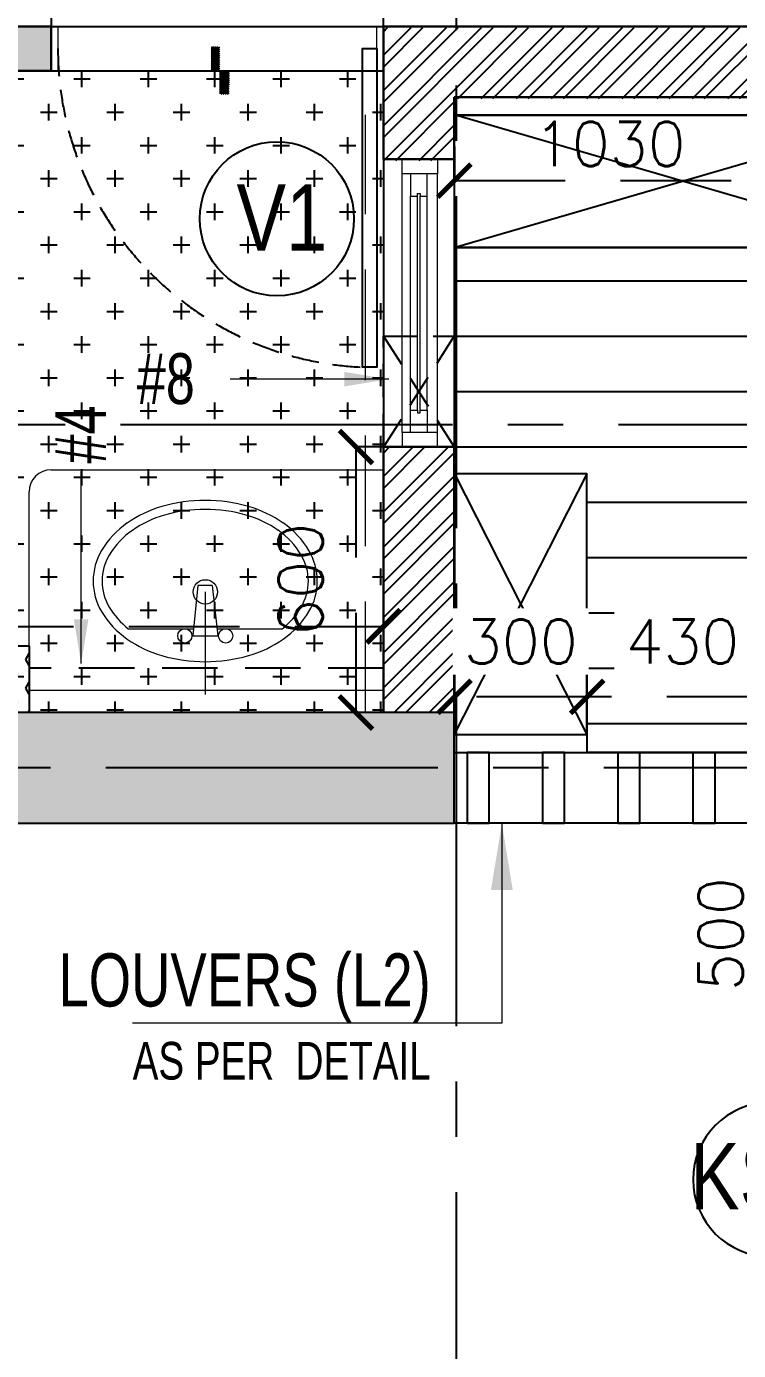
# Model space of a CAD drawing. Header units: millimetres. Extents: x 1124992 to 1258557, y -5767803 to -5695799.
# Drawn here: x 1198286 to 1199894, y -5709291 to -5706300 of the extents above; entities that cross this region are included whole.
import ezdxf
from ezdxf.enums import TextEntityAlignment as Align

# ---------------------------------------------------------------- set-up
doc = ezdxf.new("R2010")
doc.units = ezdxf.units.MM
doc.header["$LTSCALE"] = 1000
doc.header["$MEASUREMENT"] = 0
for name, pattern in [('$1$AUDIT_D_120904163729-0', [0]), ('$36$HIDDEN', [0.375, 0.25, -0.125]), ('2BHK-A - BACK$0$( Hidden )', [0.375, 0.25, -0.125]), ('2BHK-A - BACK$0$AUDIT_D_120904163729-0', [0]), ('2BHK-A - BACK$0$HIDDEN', [0.375, 0.25, -0.125]), ('AUDIT_D_120904163729-0', [0]), ('T8(T9 IS SIMILAR) - DIMENSION & TEXTING$0$HIDDEN', [0.375, 0.25, -0.125]), ('T8(T9 IS SIMILAR)$0$$0$HIDDEN', [0.375, 0.25, -0.125]), ('T8(T9 IS SIMILAR)$0$HIDDEN', [0.375, 0.25, -0.125]), ('T8_REFUGE COLUMNS$0$CENTER2', [1.125, 0.75, -0.125, 0.125, -0.125])]:
    doc.linetypes.add(name, pattern=pattern)
doc.layers.get('0').update_dxf_attribs({"linetype": 'AUDIT_D_120904163729-0'})
for name, color, linetype in [('$0$A-HATCH -160', 251, '$1$AUDIT_D_120904163729-0'), ('$21$A-DIMENSIONS', 2, '$36$HIDDEN'), ('2BHK-A - BACK$0$$0$A-Elev Feature-Chajja', 13, 'Continuous'), ('2BHK-A - BACK$0$A-DOOR-FULL', 2, 'Continuous'), ('2BHK-A - BACK$0$A-HATCH -160', 251, '2BHK-A - BACK$0$AUDIT_D_120904163729-0'), ('2BHK-A - BACK$0$a-tile drop', 3, 'Continuous'), ('2BHK-A - BACK$0$A-TOI SUNK 50MM', 8, 'Continuous'), ('2BHK-A - BACK$0$APT PLANS-typ$0$TILEDROP', 3, 'Continuous'), ('2BHK-A - BACK$0$CUT-OUT', 49, 'Continuous'), ('2BHK-A - BACK$0$LEDGE WALL', 5, 'Continuous'), ('T8(T9 IS SIMILAR) - DIMENSION & TEXTING$0$A-DIMENSIONS', 2, 'T8(T9 IS SIMILAR) - DIMENSION & TEXTING$0$HIDDEN'), ('T8(T9 IS SIMILAR) - DIMENSION & TEXTING$1$a-window-no', 125, 'Continuous'), ('T8_REFUGE COLUMNS$0$A-CENTERLINE', 193, 'T8_REFUGE COLUMNS$0$CENTER2'), ('T8_REFUGE COLUMNS$0$A-RCC COLS', 3, 'Continuous'), ('T8_TYPICAL COLUMNS$0$A-RCC COLS', 3, 'Continuous')]:
    doc.layers.add(name, color=color, linetype=linetype)
for name, color, linetype, lineweight in [('2BHK-A - BACK$0$a-TOI-fixtures', 251, 'Continuous', 0), ('2BHK-A - BACK$0$A-WALL- 160', 6, 'Continuous', 30), ('2BHK-A - BACK$0$Ventilator', 5, 'Continuous', 0), ('T8(T9 IS SIMILAR) - DIMENSION & TEXTING$0$R0-18-10-2014-T1-1st Podium Floor Plan$0$Text', 2, 'Continuous', 0), ('T8(T9 IS SIMILAR)$0$D&W', 8, 'Continuous', 25), ('T8(T9 IS SIMILAR)$0$SCPL BEAM', 191, 'T8(T9 IS SIMILAR)$0$$0$HIDDEN', 13)]:
    doc.layers.add(name, color=color, linetype=linetype, lineweight=lineweight)
doc.layers.add('T8_REFUGE COLUMNS$1$COL-HATCH', color=7, linetype='Continuous', lineweight=25, true_color=0xa3a3a3)
doc.styles.add('T8(T9 IS SIMILAR) - DIMENSION & TEXTING$0$ARIAL ARROW', font='swisscl.ttf')
doc.styles.add('T8(T9 IS SIMILAR) - DIMENSION & TEXTING$0$Romans 1', font='romans.shx', dxfattribs={"height": 100})
doc.styles.add('T8(T9 IS SIMILAR) - DIMENSION & TEXTING$0$Tahoma', font='tahoma.ttf')
doc.styles.add('T8(T9 IS SIMILAR) - DIMENSION & TEXTING$1$LODHA STANDERD', font='sanss___.ttf')
doc.dimstyles.new('T8(T9 IS SIMILAR) - DIMENSION & TEXTING$0$ALPINE S', dxfattribs={"dimscale": 0, "dimtxt": 100, "dimasz": 75, "dimexe": 0, "dimexo": 0, "dimgap": 75, "dimtad": 1, "dimdec": 0, "dimzin": 0, "dimdsep": 46, "dimtxsty": 'T8(T9 IS SIMILAR) - DIMENSION & TEXTING$0$Romans 1', "dimblk": 'T8(T9 IS SIMILAR) - DIMENSION & TEXTING$0$_ArchTick', "dimcen": 0.09, "dimclrd": 256, "dimclre": 256, "dimclrt": 7, "dimadec": 0, "dimazin": 0, "dimtfac": 1, "dimtdec": 0, "dimtofl": 0, "dimtmove": 1, "dimatfit": 0, "dimldrblk": 'T8(T9 IS SIMILAR) - DIMENSION & TEXTING$0$_Open90', "dimfxl": 1, "dimtolj": 1, "dimtzin": 0, "dimarcsym": 0})
doc.dimstyles.new('T8(T9 IS SIMILAR) - DIMENSION & TEXTING$0$SAMATA STD', dxfattribs={"dimtxt": 100, "dimasz": 50, "dimexe": 50, "dimexo": 50, "dimgap": 10, "dimtad": 0, "dimdec": 0, "dimrnd": 5, "dimzin": 0, "dimdsep": 46, "dimtxsty": 'T8(T9 IS SIMILAR) - DIMENSION & TEXTING$0$Tahoma', "dimblk": 'T8(T9 IS SIMILAR) - DIMENSION & TEXTING$0$_Origin2', "dimcen": -50, "dimdle": 50, "dimclrd": 7, "dimclre": 7, "dimclrt": 7, "dimadec": 0, "dimazin": 0, "dimtfac": 1, "dimtdec": 0, "dimtmove": 1, "dimatfit": 3, "dimfxl": 150, "dimtfill": 1, "dimtolj": 1, "dimtzin": 0, "dimlwd": -1, "dimlwe": -1, "dimarcsym": 0})

# ---------------------------------------------------------------- blocks, each defined once
blk = doc.blocks.new('T8(T9 IS SIMILAR) - DIMENSION & TEXTING$0$_Origin2')
at = {"color": 0, "linetype": 'ByBlock', "lineweight": -2}
blk.add_line((-0.5, 0), (-1, 0), dxfattribs=at)
for radius in [0.5, 0.25]:
    blk.add_circle((0, 0), radius, dxfattribs=at)
blk = doc.blocks.new('T8(T9 IS SIMILAR) - DIMENSION & TEXTING$1$WINDOW TAG')
at = {"layer": 'T8(T9 IS SIMILAR) - DIMENSION & TEXTING$1$a-window-no'}
blk.add_circle((0, 0), 174.1, dxfattribs=at)
at = {"layer": 'T8(T9 IS SIMILAR) - DIMENSION & TEXTING$1$a-window-no', "style": 'T8(T9 IS SIMILAR) - DIMENSION & TEXTING$1$LODHA STANDERD'}
blk.add_attdef('WINDOW', text='', height=150, dxfattribs=at).set_placement((11.3, 2.8), align=Align.MIDDLE_CENTER)
blk = doc.blocks.new('T8(T9 IS SIMILAR) - DIMENSION & TEXTING$0$_ArchTick')
at = {"color": 0, "linetype": 'ByBlock', "const_width": 0.15}
blk.add_lwpolyline([(-0.5, -0.5), (0.5, 0.5)], dxfattribs=at)
blk = doc.blocks.new('*D488')
at = {"layer": 'T8(T9 IS SIMILAR) - DIMENSION & TEXTING$0$A-DIMENSIONS', "linetype": 'T8(T9 IS SIMILAR) - DIMENSION & TEXTING$0$HIDDEN', "lineweight": -2, "transparency": 16777216}
for p, q in [((1196642.3, -5707850.9), (1196642.3, -5707655.2)), ((1199092.3, -5707851.3), (1199092.3, -5707655.2))]:
    blk.add_line(p, q, dxfattribs=at)
at = {"layer": 'T8(T9 IS SIMILAR) - DIMENSION & TEXTING$0$A-DIMENSIONS', "lineweight": -2, "transparency": 16777216}
blk.add_line((1196642.3, -5707655.2), (1199092.3, -5707655.2), dxfattribs=at)
at = {"layer": 'T8(T9 IS SIMILAR) - DIMENSION & TEXTING$0$A-DIMENSIONS', "linetype": 'ByBlock', "lineweight": -2, "transparency": 16777216, "xscale": 75, "yscale": 75, "zscale": 75, "rotation": 180}
blk.add_blockref('T8(T9 IS SIMILAR) - DIMENSION & TEXTING$0$_ArchTick', (1196642.3, -5707655.2), dxfattribs=at)
at = {"layer": 'T8(T9 IS SIMILAR) - DIMENSION & TEXTING$0$A-DIMENSIONS', "linetype": 'ByBlock', "lineweight": -2, "transparency": 16777216, "xscale": 75, "yscale": 75, "zscale": 75}
blk.add_blockref('T8(T9 IS SIMILAR) - DIMENSION & TEXTING$0$_ArchTick', (1199092.3, -5707655.2), dxfattribs=at)
at = {"layer": 'T8(T9 IS SIMILAR) - DIMENSION & TEXTING$0$A-DIMENSIONS', "color": 7, "linetype": 'ByBlock', "transparency": 16777216, "insert": (1197867.3, -5707530.2), "char_height": 100, "attachment_point": 5, "style": 'T8(T9 IS SIMILAR) - DIMENSION & TEXTING$0$Romans 1'}
blk.add_mtext('\\A1;2450', dxfattribs=at)
blk = doc.blocks.new('T8(T9 IS SIMILAR) - DIMENSION & TEXTING$0$_Open90')
at = {"color": 0, "linetype": 'ByBlock', "lineweight": -2}
for p, q in [((-0.5, 0.5), (0, 0)), ((0, 0), (-1, 0)), ((0, 0), (-0.5, -0.5))]:
    blk.add_line(p, q, dxfattribs=at)
blk = doc.blocks.new('*D494')
at = {"layer": 'T8(T9 IS SIMILAR) - DIMENSION & TEXTING$0$A-DIMENSIONS', "linetype": 'T8(T9 IS SIMILAR) - DIMENSION & TEXTING$0$HIDDEN', "lineweight": -2, "transparency": 16777216}
for p, q in [((1195742.1, -5706300.9), (1195742.1, -5706195.4)), ((1198342.3, -5706301.3), (1198342.3, -5706195.4))]:
    blk.add_line(p, q, dxfattribs=at)
at = {"layer": 'T8(T9 IS SIMILAR) - DIMENSION & TEXTING$0$A-DIMENSIONS', "lineweight": -2, "transparency": 16777216}
blk.add_line((1195742.1, -5706195.4), (1198342.3, -5706195.4), dxfattribs=at)
at = {"layer": 'T8(T9 IS SIMILAR) - DIMENSION & TEXTING$0$A-DIMENSIONS', "linetype": 'ByBlock', "lineweight": -2, "transparency": 16777216, "xscale": 75, "yscale": 75, "zscale": 75, "rotation": 180}
blk.add_blockref('T8(T9 IS SIMILAR) - DIMENSION & TEXTING$0$_ArchTick', (1195742.1, -5706195.4), dxfattribs=at)
at = {"layer": 'T8(T9 IS SIMILAR) - DIMENSION & TEXTING$0$A-DIMENSIONS', "linetype": 'ByBlock', "lineweight": -2, "transparency": 16777216, "xscale": 75, "yscale": 75, "zscale": 75}
blk.add_blockref('T8(T9 IS SIMILAR) - DIMENSION & TEXTING$0$_ArchTick', (1198342.3, -5706195.4), dxfattribs=at)
at = {"layer": 'T8(T9 IS SIMILAR) - DIMENSION & TEXTING$0$A-DIMENSIONS', "color": 7, "linetype": 'ByBlock', "transparency": 16777216, "insert": (1197042.2, -5706070.4), "char_height": 100, "attachment_point": 5, "style": 'T8(T9 IS SIMILAR) - DIMENSION & TEXTING$0$Romans 1'}
blk.add_mtext('\\A1;2600', dxfattribs=at)
blk = doc.blocks.new('*D495')
at = {"layer": 'T8(T9 IS SIMILAR) - DIMENSION & TEXTING$0$A-DIMENSIONS', "linetype": 'T8(T9 IS SIMILAR) - DIMENSION & TEXTING$0$HIDDEN', "lineweight": -2, "transparency": 16777216}
for p, q in [((1199252.4, -5706571.4), (1199252.4, -5706648.2)), ((1200282.2, -5706571.4), (1200282.2, -5706648.2))]:
    blk.add_line(p, q, dxfattribs=at)
at = {"layer": 'T8(T9 IS SIMILAR) - DIMENSION & TEXTING$0$A-DIMENSIONS', "lineweight": -2, "transparency": 16777216}
blk.add_line((1199252.4, -5706648.2), (1200282.2, -5706648.2), dxfattribs=at)
at = {"layer": 'T8(T9 IS SIMILAR) - DIMENSION & TEXTING$0$A-DIMENSIONS', "linetype": 'ByBlock', "lineweight": -2, "transparency": 16777216, "xscale": 75, "yscale": 75, "zscale": 75, "rotation": 180}
blk.add_blockref('T8(T9 IS SIMILAR) - DIMENSION & TEXTING$0$_ArchTick', (1199252.4, -5706648.2), dxfattribs=at)
at = {"layer": 'T8(T9 IS SIMILAR) - DIMENSION & TEXTING$0$A-DIMENSIONS', "linetype": 'ByBlock', "lineweight": -2, "transparency": 16777216, "xscale": 75, "yscale": 75, "zscale": 75}
blk.add_blockref('T8(T9 IS SIMILAR) - DIMENSION & TEXTING$0$_ArchTick', (1200282.2, -5706648.2), dxfattribs=at)
at = {"layer": 'T8(T9 IS SIMILAR) - DIMENSION & TEXTING$0$A-DIMENSIONS', "color": 7, "linetype": 'ByBlock', "transparency": 16777216, "insert": (1199603.1, -5706565.3), "char_height": 100, "attachment_point": 5, "style": 'T8(T9 IS SIMILAR) - DIMENSION & TEXTING$0$Romans 1'}
blk.add_mtext('\\A1;1030', dxfattribs=at)
blk = doc.blocks.new('*D271')
at = {"layer": 'T8(T9 IS SIMILAR) - DIMENSION & TEXTING$0$A-DIMENSIONS', "linetype": 'T8(T9 IS SIMILAR) - DIMENSION & TEXTING$0$HIDDEN', "lineweight": -2, "transparency": 16777216}
for p, q in [((1199092.2, -5706299.9), (1199092.2, -5706200.7)), ((1201341.8, -5706299.9), (1201341.8, -5706200.7))]:
    blk.add_line(p, q, dxfattribs=at)
at = {"layer": 'T8(T9 IS SIMILAR) - DIMENSION & TEXTING$0$A-DIMENSIONS', "lineweight": -2, "transparency": 16777216}
blk.add_line((1201341.8, -5706200.7), (1199092.2, -5706200.7), dxfattribs=at)
at = {"layer": 'T8(T9 IS SIMILAR) - DIMENSION & TEXTING$0$A-DIMENSIONS', "linetype": 'ByBlock', "lineweight": -2, "transparency": 16777216, "xscale": 75, "yscale": 75, "zscale": 75, "rotation": 180}
blk.add_blockref('T8(T9 IS SIMILAR) - DIMENSION & TEXTING$0$_ArchTick', (1199092.2, -5706200.7), dxfattribs=at)
at = {"layer": 'T8(T9 IS SIMILAR) - DIMENSION & TEXTING$0$A-DIMENSIONS', "linetype": 'ByBlock', "lineweight": -2, "transparency": 16777216, "xscale": 75, "yscale": 75, "zscale": 75}
blk.add_blockref('T8(T9 IS SIMILAR) - DIMENSION & TEXTING$0$_ArchTick', (1201341.8, -5706200.7), dxfattribs=at)
at = {"layer": 'T8(T9 IS SIMILAR) - DIMENSION & TEXTING$0$A-DIMENSIONS', "color": 7, "linetype": 'ByBlock', "transparency": 16777216, "insert": (1200217, -5706075.7), "char_height": 100, "attachment_point": 5, "style": 'T8(T9 IS SIMILAR) - DIMENSION & TEXTING$0$Romans 1'}
blk.add_mtext('\\A1;2250', dxfattribs=at)
blk = doc.blocks.new('*D272')
at = {"layer": 'T8(T9 IS SIMILAR) - DIMENSION & TEXTING$0$A-DIMENSIONS', "linetype": 'T8(T9 IS SIMILAR) - DIMENSION & TEXTING$0$HIDDEN', "lineweight": -2, "transparency": 16777216}
for p, q in [((1199092.2, -5707249.9), (1199030.1, -5707249.9)), ((1199092.2, -5707849.9), (1199030.1, -5707849.9))]:
    blk.add_line(p, q, dxfattribs=at)
at = {"layer": 'T8(T9 IS SIMILAR) - DIMENSION & TEXTING$0$A-DIMENSIONS', "lineweight": -2, "transparency": 16777216}
blk.add_line((1199030.1, -5707249.9), (1199030.1, -5707849.9), dxfattribs=at)
at = {"layer": 'T8(T9 IS SIMILAR) - DIMENSION & TEXTING$0$A-DIMENSIONS', "linetype": 'ByBlock', "lineweight": -2, "transparency": 16777216, "xscale": 75, "yscale": 75, "zscale": 75}
for p, rotation in [((1199030.1, -5707249.9), 90), ((1199030.1, -5707849.9), 270)]:
    blk.add_blockref('T8(T9 IS SIMILAR) - DIMENSION & TEXTING$0$_ArchTick', p, dxfattribs=dict(at, rotation=rotation))
at = {"layer": 'T8(T9 IS SIMILAR) - DIMENSION & TEXTING$0$A-DIMENSIONS', "color": 7, "linetype": 'ByBlock', "transparency": 16777216, "insert": (1198905.1, -5707549.9), "char_height": 100, "attachment_point": 5, "rotation": 90, "style": 'T8(T9 IS SIMILAR) - DIMENSION & TEXTING$0$Romans 1'}
blk.add_mtext('\\A1;600', dxfattribs=at)
blk = doc.blocks.new('*D237')
at = {"layer": 'T8(T9 IS SIMILAR) - DIMENSION & TEXTING$0$A-DIMENSIONS', "linetype": 'T8(T9 IS SIMILAR) - DIMENSION & TEXTING$0$HIDDEN', "lineweight": -2, "transparency": 16777216}
for p, q in [((1199552.3, -5707850.9), (1199552.3, -5707814.5)), ((1199982.3, -5707850.3), (1199982.3, -5707814.5))]:
    blk.add_line(p, q, dxfattribs=at)
at = {"layer": 'T8(T9 IS SIMILAR) - DIMENSION & TEXTING$0$A-DIMENSIONS', "lineweight": -2, "transparency": 16777216}
blk.add_line((1199982.3, -5707814.5), (1199552.3, -5707814.5), dxfattribs=at)
at = {"layer": 'T8(T9 IS SIMILAR) - DIMENSION & TEXTING$0$A-DIMENSIONS', "linetype": 'ByBlock', "lineweight": -2, "transparency": 16777216, "xscale": 75, "yscale": 75, "zscale": 75, "rotation": 180}
blk.add_blockref('T8(T9 IS SIMILAR) - DIMENSION & TEXTING$0$_ArchTick', (1199552.3, -5707814.5), dxfattribs=at)
at = {"layer": 'T8(T9 IS SIMILAR) - DIMENSION & TEXTING$0$A-DIMENSIONS', "linetype": 'ByBlock', "lineweight": -2, "transparency": 16777216, "xscale": 75, "yscale": 75, "zscale": 75}
blk.add_blockref('T8(T9 IS SIMILAR) - DIMENSION & TEXTING$0$_ArchTick', (1199982.3, -5707814.5), dxfattribs=at)
at = {"layer": 'T8(T9 IS SIMILAR) - DIMENSION & TEXTING$0$A-DIMENSIONS', "color": 7, "linetype": 'ByBlock', "transparency": 16777216, "insert": (1199767.3, -5707689.5), "char_height": 100, "attachment_point": 5, "style": 'T8(T9 IS SIMILAR) - DIMENSION & TEXTING$0$Romans 1', "bg_fill": 3, "box_fill_scale": 1.25, "bg_fill_color": 256, "bg_fill_true_color": 13158600, "bg_fill_transparency": 0}
blk.add_mtext('\\A1;430', dxfattribs=at)
blk = doc.blocks.new('*D238')
at = {"layer": 'T8(T9 IS SIMILAR) - DIMENSION & TEXTING$0$A-DIMENSIONS', "linetype": 'T8(T9 IS SIMILAR) - DIMENSION & TEXTING$0$HIDDEN', "lineweight": -2, "transparency": 16777216}
for p, q in [((1199252.4, -5707850.9), (1199252.4, -5707814.5)), ((1199552.3, -5707850.9), (1199552.3, -5707814.5))]:
    blk.add_line(p, q, dxfattribs=at)
at = {"layer": 'T8(T9 IS SIMILAR) - DIMENSION & TEXTING$0$A-DIMENSIONS', "lineweight": -2, "transparency": 16777216}
blk.add_line((1199552.3, -5707814.5), (1199252.4, -5707814.5), dxfattribs=at)
at = {"layer": 'T8(T9 IS SIMILAR) - DIMENSION & TEXTING$0$A-DIMENSIONS', "color": 7, "linetype": 'ByBlock', "transparency": 16777216, "insert": (1199402.3, -5707689.5), "char_height": 100, "attachment_point": 5, "style": 'T8(T9 IS SIMILAR) - DIMENSION & TEXTING$0$Romans 1', "bg_fill": 3, "box_fill_scale": 1.25, "bg_fill_color": 256, "bg_fill_true_color": 13158600, "bg_fill_transparency": 0}
blk.add_mtext('\\A1;300', dxfattribs=at)
at = {"layer": 'T8(T9 IS SIMILAR) - DIMENSION & TEXTING$0$A-DIMENSIONS', "linetype": 'ByBlock', "lineweight": -2, "transparency": 16777216, "xscale": 75, "yscale": 75, "zscale": 75, "rotation": 180}
blk.add_blockref('T8(T9 IS SIMILAR) - DIMENSION & TEXTING$0$_ArchTick', (1199252.4, -5707814.5), dxfattribs=at)
at = {"layer": 'T8(T9 IS SIMILAR) - DIMENSION & TEXTING$0$A-DIMENSIONS', "linetype": 'ByBlock', "lineweight": -2, "transparency": 16777216, "xscale": 75, "yscale": 75, "zscale": 75}
blk.add_blockref('T8(T9 IS SIMILAR) - DIMENSION & TEXTING$0$_ArchTick', (1199552.3, -5707814.5), dxfattribs=at)
blk = doc.blocks.new('*D256')
at = {"layer": 'T8(T9 IS SIMILAR) - DIMENSION & TEXTING$0$A-DIMENSIONS', "linetype": 'T8(T9 IS SIMILAR) - DIMENSION & TEXTING$0$HIDDEN', "lineweight": -2, "transparency": 16777216}
for p, q in [((1200142, -5708100.9), (1199978.7, -5708100.9)), ((1200142, -5708600.5), (1199978.7, -5708600.5))]:
    blk.add_line(p, q, dxfattribs=at)
at = {"layer": 'T8(T9 IS SIMILAR) - DIMENSION & TEXTING$0$A-DIMENSIONS', "lineweight": -2, "transparency": 16777216}
blk.add_line((1199978.7, -5708600.5), (1199978.7, -5708100.9), dxfattribs=at)
at = {"layer": 'T8(T9 IS SIMILAR) - DIMENSION & TEXTING$0$A-DIMENSIONS', "linetype": 'ByBlock', "lineweight": -2, "transparency": 16777216, "xscale": 75, "yscale": 75, "zscale": 75}
for p, rotation in [((1199978.7, -5708100.9), 90), ((1199978.7, -5708600.5), 270)]:
    blk.add_blockref('T8(T9 IS SIMILAR) - DIMENSION & TEXTING$0$_ArchTick', p, dxfattribs=dict(at, rotation=rotation))
at = {"layer": 'T8(T9 IS SIMILAR) - DIMENSION & TEXTING$0$A-DIMENSIONS', "color": 7, "linetype": 'ByBlock', "transparency": 16777216, "insert": (1199853.7, -5708350.7), "char_height": 100, "attachment_point": 5, "rotation": 90, "style": 'T8(T9 IS SIMILAR) - DIMENSION & TEXTING$0$Romans 1', "bg_fill": 3, "box_fill_scale": 1.25, "bg_fill_color": 256, "bg_fill_true_color": 13158600, "bg_fill_transparency": 0}
blk.add_mtext('\\A1;500', dxfattribs=at)
blk = doc.blocks.new('T8_REFUGE COLUMNS')
at = {"layer": 'T8_REFUGE COLUMNS$1$COL-HATCH', "linetype": 'ByBlock'}
h = blk.add_hatch(color=256, dxfattribs=at)
h.dxf.hatch_style = 1
h.paths.add_polyline_path([(1196642.1, -5708099.9), (1199252.1, -5708099.9), (1199252.1, -5707849.9), (1196642.1, -5707849.9)])
at = {"layer": 'T8_REFUGE COLUMNS$0$A-CENTERLINE'}
for p, q in [((1199257.1, -5728808.5), (1199257.1, -5698299.6)), ((1217248.2, -5707199.9), (1182156.9, -5707199.9)), ((1217215, -5707974.9), (1182156.9, -5707974.9))]:
    blk.add_line(p, q, dxfattribs=at)
at = {"layer": 'T8_REFUGE COLUMNS$0$A-RCC COLS', "linetype": 'ByBlock'}
blk.add_lwpolyline([(1196642.1, -5708099.9), (1199252.1, -5708099.9), (1199252.1, -5707849.9), (1196642.1, -5707849.9)], close=True, dxfattribs=at)
blk = doc.blocks.new('T8_TYPICAL COLUMNS')
at = {"layer": 'T8_TYPICAL COLUMNS$0$A-RCC COLS', "linetype": 'ByBlock'}
blk.add_blockref('T8_REFUGE COLUMNS', (0, 0), dxfattribs=at)
blk = doc.blocks.new('*U670')
for points in [[(0, 0), (0, 820), (-30, 820), (-30, 0)], [(-860, 0), (-820, 0), (-820, -30), (-810, -30), (-810, -80), (-860, -80)], [(40, 0), (0, 0), (0, -30), (-10, -30), (-10, -80), (40, -80)]]:
    blk.add_lwpolyline(points, close=True)
at = {"color": 0, "linetype": 'ByBlock', "ltscale": 0.25}
blk.add_arc((1.2, -0.5), 821.2, 92.373, 179.9653, dxfattribs=at)
blk = doc.blocks.new('2BHK-A - BACK$0$TILE DROP -x')
at = {"layer": '2BHK-A - BACK$0$APT PLANS-typ$0$TILEDROP'}
h = blk.add_hatch(dxfattribs=at)
h.set_pattern_fill('ACET-2D-ANSI31', color=8, scale=27, angle=90, style=0)
h.set_pattern_definition([(135, (583590.9237, -2384968.1492), (-2.3864853865, -2.3864853865), [])])
h.paths.add_polyline_path([(-58303, -19205.9), (-58303, -19151.2), (-58284.2, -19151.2), (-58284.2, -19205.9)])
edge = h.paths.add_edge_path()
edge.add_line((-58303, -19258.5), (-58323.9, -19258.5))
edge.add_line((-58303, -19205.9), (-58303, -19258.5))
edge.add_line((-58323.7, -19205.9), (-58303, -19205.9))
edge.add_line((-58323.7, -19258.5), (-58323.7, -19205.9))
at = {"layer": '2BHK-A - BACK$0$APT PLANS-typ$0$TILEDROP', "color": 1}
blk.add_line((-58252, -19205.9), (-58336, -19205.9), dxfattribs=at)
at = {"layer": '2BHK-A - BACK$0$APT PLANS-typ$0$TILEDROP', "color": 20, "const_width": 3}
for points in [[(-58284.2, -19205.9), (-58284.2, -19151.2)], [(-58303, -19258.5), (-58303, -19205.9)], [(-58303, -19205.9), (-58284.2, -19205.9)]]:
    blk.add_lwpolyline(points, dxfattribs=at)
blk = doc.blocks.new('2BHK-A - BACK$0$V1')
at = {"layer": '2BHK-A - BACK$0$Ventilator'}
for p, q in [((1139453.9, -5700057.1), (1140103.9, -5700057.1)), ((1139453.9, -5700217.1), (1140103.9, -5700217.1))]:
    blk.add_line(p, q, dxfattribs=at)
at = {"layer": '2BHK-A - BACK$0$Ventilator', "color": 8}
for p, q in [((1139486.9, -5700094.6), (1140070.9, -5700094.6)), ((1139536.9, -5700118.3), (1140020.9, -5700118.3)), ((1139536.9, -5700155.8), (1140020.9, -5700155.8)), ((1139486.9, -5700174.6), (1140070.9, -5700174.6))]:
    blk.add_line(p, q, dxfattribs=at)
at = {"layer": '2BHK-A - BACK$0$Ventilator', "color": 5}
for p, q in [((1139536.9, -5700134.1), (1140020.9, -5700134.1)), ((1139536.9, -5700140.1), (1140020.9, -5700140.1))]:
    blk.add_line(p, q, dxfattribs=at)
at = {"layer": '2BHK-A - BACK$0$Ventilator', "color": 4}
for points in [[(1139453.9, -5700094.6), (1139486.9, -5700094.6), (1139486.9, -5700174.6), (1139453.9, -5700174.6)], [(1140103.9, -5700094.6), (1140070.9, -5700094.6), (1140070.9, -5700174.6), (1140103.9, -5700174.6)], [(1139536.9, -5700134.1), (1139536.9, -5700118.3), (1139486.9, -5700118.3), (1139486.9, -5700155.8), (1139536.9, -5700155.8), (1139536.9, -5700140.1), (1139530.9, -5700140.1), (1139530.9, -5700134.1)], [(1140020.9, -5700134.1), (1140020.9, -5700118.3), (1140070.9, -5700118.3), (1140070.9, -5700155.8), (1140020.9, -5700155.8), (1140020.9, -5700140.1), (1140026.9, -5700140.1), (1140026.9, -5700134.1)]]:
    blk.add_lwpolyline(points, close=True, dxfattribs=at)
blk = doc.blocks.new('2BHK-A - BACK$0$WB1')
at = {"color": 0, "linetype": 'ByBlock', "ltscale": 1000}
for p, q in [((190074.4, -1779394.5), (190063, -1779507.9)), ((190106.8, -1779394.5), (190119.9, -1779507.9)), ((189917.5, -1779491.7), (190064.6, -1779491.7)), ((190061.5, -1779507.9), (190121.4, -1779507.9)), ((190118, -1779491.7), (190265.4, -1779491.7))]:
    blk.add_line(p, q, dxfattribs=at)
at = {"color": 0, "linetype": 'ByBlock'}
blk.add_line((190106.8, -1779394.5), (190074.4, -1779394.5), dxfattribs=at)
for centre, major_axis, start_param, end_param in [((190091.4, -1779555.7), (-92.6, 341.5), 6.018375, 6.298924), ((190091.4, -1779555.7), (-92.6, 341.5), 5.737826, 6.018375), ((190067.1, -1779471.3), (-69.6, 256.7), 0.015739, 0.342992), ((190067.1, -1779471.3), (-64.3, 237.2), 0.015739, 0.342992), ((190091.4, -1779555.7), (-87.3, 322), 6.018375, 6.298924), ((190091.4, -1779555.7), (-87.3, 322), 5.737826, 6.018375), ((190115.8, -1779471.3), (-64.3, 237.2), 5.410573, 5.737826), ((190115.8, -1779471.3), (-69.6, 256.7), 5.410573, 5.737826), ((190030, -1779417.8), (-52.6, 193.9), 0.342992, 0.768932), ((190030, -1779417.8), (-47.3, 174.4), 0.342992, 0.768932), ((190152.9, -1779417.8), (-47.3, 174.4), 4.984633, 5.410573), ((190152.9, -1779417.8), (-52.6, 193.9), 4.984633, 5.410573), ((189973.2, -1779384.1), (-35.3, 130.2), 0.768932, 1.305986), ((189973.2, -1779384.1), (-30, 110.7), 0.768932, 1.305986), ((190209.6, -1779384.1), (-30, 110.7), 4.447579, 4.984633), ((190209.6, -1779384.1), (-35.3, 130.2), 4.447579, 4.984633), ((189973.2, -1779384.1), (-35.3, 130.2), 1.305986, 1.84304), ((189973.2, -1779384.1), (-30, 110.7), 1.305986, 1.84304), ((190209.6, -1779384.1), (-30, 110.7), 3.910525, 4.447579), ((190209.6, -1779384.1), (-35.3, 130.2), 3.910525, 4.447579), ((190030, -1779350.3), (-52.6, 193.9), 1.84304, 2.268981), ((190030, -1779350.3), (-47.3, 174.4), 1.84304, 2.20494), ((190152.9, -1779350.3), (-47.3, 174.4), 3.548625, 3.910525), ((190152.9, -1779350.3), (-52.6, 193.9), 3.484585, 3.910525), ((190045.3, -1779507.9), (-4.2, 15.6), 6.018375, 12.30156), ((190137.6, -1779507.9), (-4.2, 15.6), 6.018375, 12.30156), ((190067.1, -1779296.9), (-69.6, 256.7), 2.268981, 2.596234), ((190115.8, -1779296.9), (-69.6, 256.7), 3.157331, 3.484585), ((190091.4, -1779212.5), (-92.6, 341.5), 2.596234, 2.876783), ((190091.4, -1779212.5), (-92.6, 341.5), 2.876783, 3.157331)]:
    blk.add_ellipse(centre, major_axis=major_axis, ratio=1, start_param=start_param, end_param=end_param, dxfattribs=at)
blk = doc.blocks.new('2BHK-A - BACK')
at = {"layer": '2BHK-A - BACK$0$A-HATCH -160', "linetype": 'ByBlock'}
h = blk.add_hatch(dxfattribs=at)
h.set_pattern_fill('ZIGZAG', color=256, scale=250)
h.set_pattern_definition([(9e-15, (-0.22, 0.45), (31.25, 31.25), [31.25, -31.25]), (90, (31.03, 0.45), (-31.25, 31.25), [31.25, -31.25])])
h.paths.add_polyline_path([(1196642.1, -5706299.9), (1198342.2, -5706299.9), (1198342.2, -5706399.9), (1196642.1, -5706399.9)])
h.paths.add_polyline_path([(1199382.6, -5705299.9), (1199382.6, -5705199.9), (1201592.2, -5705199.9), (1201592.2, -5705299.9), (1200442.1, -5705299.9), (1200442.1, -5705399.9), (1200342.1, -5705399.9), (1200342.1, -5705299.9)])
h.paths.add_polyline_path([(1200442.1, -5706399.9), (1201341.8, -5706399.9), (1201341.8, -5706299.9), (1200442.1, -5706299.9)])
h.paths.add_polyline_path([(1202091.8, -5706299.9), (1202691.8, -5706299.9), (1202691.8, -5706399.9), (1202091.8, -5706399.9)])
h.paths.add_polyline_path([(1204892.1, -5708749.5), (1204992.1, -5708749.5), (1204992.1, -5707999.9), (1204892.1, -5707999.9)])
h.paths.add_polyline_path([(1204892.1, -5709649.5), (1204992.1, -5709649.5), (1204992.1, -5710549.5), (1204892.1, -5710549.5)])
h.paths.add_polyline_path([(1200142, -5708600.5), (1200257, -5708600.5), (1200257.1, -5708700.5), (1200042, -5708700.5), (1200042, -5708099.9), (1200142, -5708099.9)])
h.paths.add_polyline_path([(1202792.1, -5701189.9), (1203427.1, -5701189.9), (1203427.1, -5701089.9), (1202792.1, -5701089.9)])
h = blk.add_hatch(dxfattribs=at)
h.set_pattern_fill('ANSI32', color=256, scale=150)
h.set_pattern_definition([(45, (-0.03, -2.55), (-39.77475644, 39.77475644), []), (45, (26.484, -2.55), (-39.77475644, 39.77475644), [])])
h.paths.add_polyline_path([(1200282, -5708099.9), (1200042, -5708099.6), (1200042, -5707939.6), (1200282, -5707939.6)])
h.paths.add_polyline_path([(1199092.1, -5706602.4), (1199092.1, -5706302.4), (1200442, -5706302.4), (1200442, -5706602.4), (1200282, -5706602.4), (1200282, -5706462.4), (1199252.1, -5706462.4), (1199252.1, -5706602.4)])
h = blk.add_hatch(dxfattribs=at)
h.set_pattern_fill('ANSI32', color=256, scale=150)
h.paths.add_polyline_path([(1199252.2, -5707249.9), (1199092.2, -5707249.9), (1199092.2, -5707849.9), (1199252.2, -5707849.9)])
h = blk.add_hatch(dxfattribs=at)
h.set_pattern_fill('HEX', color=256, scale=150)
h.paths.add_polyline_path([(1198292.2, -5707699.5), (1198292.2, -5707849.5), (1197492.2, -5707849.5), (1197492.2, -5707699.5)])
at = {"layer": '2BHK-A - BACK$0$A-TOI SUNK 50MM'}
h = blk.add_hatch(dxfattribs=at)
h.set_pattern_fill('CROSS', color=256, scale=300, style=0)
h.set_pattern_definition([(9e-15, (54492.616, 14881.46), (75, 75), [37.5, -112.5]), (90, (54511.366, 14862.71), (-75, 75), [37.5, -112.5])])
h.paths.add_polyline_path([(1196642.1, -5706399.9), (1199092.2, -5706399.9), (1199092.2, -5707849.9), (1196642.1, -5707849.9)])
h.paths.add_polyline_path([(1202691.8, -5706399.9), (1200442.1, -5706399.9), (1200442.1, -5707850.3), (1202692.3, -5707850.3)])
at = {"layer": '2BHK-A - BACK$0$CUT-OUT', "linetype": 'ByBlock'}
h = blk.add_hatch(dxfattribs=at)
h.set_pattern_fill('ANSI31', color=256, scale=1000, angle=135)
h.paths.add_polyline_path([(1199252.4, -5706799.4), (1200282.3, -5706799.4), (1200281.5, -5707310.5), (1199982.3, -5707310.5), (1199982.3, -5707940), (1199552.4, -5707940), (1199551.6, -5707310.5), (1199252.4, -5707310.5)])
at = {"linetype": '2BHK-A - BACK$0$HIDDEN', "ltscale": 0.3}
for p, q in [((1199092.2, -5706999.9, 0.6), (1199252.2, -5707249.9)), ((1199092.2, -5707250), (1199252.2, -5706999.9, 0.6))]:
    blk.add_line(p, q, dxfattribs=at)
blk.add_lwpolyline([(1199077.2, -5706349.9), (1199077.2, -5707069.9), (1199044.9, -5707069.9), (1199044.9, -5706349.9)], close=True)
blk.add_lwpolyline([(1199252.2, -5706999.9), (1199252.2, -5707249.9), (1199092.2, -5707249.9), (1199092.2, -5706999.9)], close=True, dxfattribs=at)
at = {"color": 0, "linetype": '2BHK-A - BACK$0$( Hidden )', "ltscale": 0.25}
blk.add_arc((1199078.2, -5706349.4), 721.1, 180.0347, 267.627, dxfattribs=at)
at = {"layer": '2BHK-A - BACK$0$$0$A-Elev Feature-Chajja', "color": 4, "elevation": -0.7}
for points in [[(1199281.2, -5708099.8), (1199331.2, -5708099.8), (1199331.2, -5707940), (1199281.2, -5707940)], [(1199451.2, -5708099.8), (1199501.2, -5708099.8), (1199501.2, -5707940), (1199451.2, -5707940)], [(1199621.2, -5708099.8), (1199671.2, -5708099.8), (1199671.2, -5707940), (1199621.2, -5707940)], [(1199791.2, -5708099.8), (1199841.2, -5708099.8), (1199841.2, -5707940), (1199791.2, -5707940)]]:
    blk.add_lwpolyline(points, close=True, dxfattribs=at)
at = {"layer": '2BHK-A - BACK$0$A-TOI SUNK 50MM'}
for p, q in [((1198342.2, -5706299.9), (1199092.2, -5706299.9)), ((1198342.2, -5706399.9), (1199092.2, -5706399.9))]:
    blk.add_line(p, q, dxfattribs=at)
blk.add_lwpolyline([(1196642.1, -5706399.9), (1199092.2, -5706399.9), (1199092.2, -5707849.9), (1196642.1, -5707849.9)], close=True, dxfattribs=at)
at = {"layer": '2BHK-A - BACK$0$a-TOI-fixtures', "color": 1}
for p, q in [((1198342.2, -5706299.9), (1199092.2, -5706299.9)), ((1198342.2, -5706399.9), (1199092.2, -5706399.9)), ((1198342.2, -5707301.2), (1199092.2, -5707301.2)), ((1198292.2, -5707799.5), (1198292.2, -5707351.2))]:
    blk.add_line(p, q, dxfattribs=at)
at = {"layer": '2BHK-A - BACK$0$a-TOI-fixtures'}
for p, q in [((1199092.2, -5707799.5), (1199092.2, -5707301.2)), ((1198292.2, -5707799.5), (1199092.2, -5707799.5))]:
    blk.add_line(p, q, dxfattribs=at)
at = {"layer": '2BHK-A - BACK$0$a-TOI-fixtures', "extrusion": (-2.53027e-07, 3.53358e-09, 1)}
blk.add_line((1198689.9, -5707577.3, 0), (1198689.9, -5707808.9), dxfattribs=at)
at = {"layer": '2BHK-A - BACK$0$a-TOI-fixtures', "color": 1}
for points in [[(1198342.2, -5706399.9), (1198342.2, -5706299.9), (1198357.2, -5706299.9), (1198357.2, -5706399.9)], [(1199077.2, -5706399.9), (1199077.2, -5706299.9), (1199092.2, -5706299.9), (1199092.2, -5706399.9)]]:
    blk.add_lwpolyline(points, close=True, dxfattribs=at)
at = {"layer": '2BHK-A - BACK$0$a-TOI-fixtures', "extrusion": (-2.53027e-07, 3.53358e-09, 1)}
blk.add_circle((1198689.9, -5707577.3, -0.3), 27.5, dxfattribs=at)
at = {"layer": '2BHK-A - BACK$0$a-TOI-fixtures', "color": 1}
blk.add_arc((1198342.2, -5707351.2), 50, 90, 180, dxfattribs=at)
at = {"layer": '2BHK-A - BACK$0$A-WALL- 160', "linetype": 'ByBlock'}
for p, q in [((1196642.1, -5706299.9), (1198342.2, -5706299.9)), ((1198342.2, -5706299.9), (1198342.2, -5706399.9)), ((1199092.2, -5706299.9), (1200442.1, -5706299.9)), ((1199092.2, -5706299.9), (1199092.2, -5706599.9)), ((1196642.1, -5706399.9), (1198342.2, -5706399.9)), ((1199252.2, -5706459.9), (1200282.1, -5706459.9)), ((1199252.2, -5706459.9), (1199252.2, -5706599.9)), ((1199252.2, -5706599.9), (1199092.2, -5706599.9)), ((1199252.2, -5707249.9), (1199092.2, -5707249.9)), ((1199092.2, -5707249.9), (1199092.2, -5707849.8)), ((1199252.2, -5707249.9), (1199252.2, -5707849.8))]:
    blk.add_line(p, q, dxfattribs=at)
at = {"layer": '2BHK-A - BACK$0$CUT-OUT'}
blk.add_line((1199252.4, -5706499.4), (1200282.3, -5706499.4), dxfattribs=at)
for points in [[(1199251.7, -5706799.4), (1200282.3, -5706499.4)], [(1200282.5, -5706799.4), (1199252.4, -5706499.4)]]:
    blk.add_lwpolyline(points, dxfattribs=at)
for points in [[(1199252.2, -5706499.9), (1200282.3, -5706499.9), (1200282.4, -5706799.4), (1199252.3, -5706799.4)], [(1200042, -5708099.9), (1199252.1, -5708099.9), (1199252.1, -5707940), (1200042, -5707940)]]:
    blk.add_lwpolyline(points, close=True, dxfattribs=at)
at = {"layer": '2BHK-A - BACK$0$CUT-OUT', "elevation": 0.6}
for points in [[(1199252.4, -5706799.4), (1200282.3, -5706799.4), (1200281.5, -5707310.5), (1199982.3, -5707310.5), (1199982.3, -5707940), (1199552.4, -5707940), (1199551.6, -5707310.5), (1199252.4, -5707310.5)], [(1199551.6, -5707310.5), (1199252.4, -5707310.5), (1199252.4, -5707899.9), (1199551.6, -5707899.9)]]:
    blk.add_lwpolyline(points, close=True, dxfattribs=at)
for points in [[(1199551.6, -5707310.5), (1199252.1, -5707899.9)], [(1199252.4, -5707310.5), (1199551.5, -5707899.9)]]:
    blk.add_lwpolyline(points, dxfattribs=at)
at = {"layer": '2BHK-A - BACK$0$LEDGE WALL', "linetype": '2BHK-A - BACK$0$HIDDEN', "ltscale": 0.5}
blk.add_line((1199092.2, -5707749.8), (1198292.2, -5707749.8), dxfattribs=at)
at = {"layer": '2BHK-A - BACK$0$LEDGE WALL'}
blk.add_lwpolyline([(1198292.2, -5707699.5), (1198292.2, -5707849.5), (1197492.2, -5707849.5), (1197492.2, -5707699.5)], close=True, dxfattribs=at)
at = {"layer": '2BHK-A - BACK$0$A-DOOR-FULL', "linetype": '2BHK-A - BACK$0$HIDDEN', "xscale": -1, "rotation": 90}
blk.add_blockref('*U670', (1200362.1, -5706259.9), dxfattribs=at)
at = {"layer": '2BHK-A - BACK$0$a-tile drop', "xscale": -1, "rotation": 0.0003204097976848293}
blk.add_blockref('2BHK-A - BACK$0$TILE DROP -x', (1140419.8, -5687194.3), dxfattribs=at)
at = {"layer": '2BHK-A - BACK$0$a-TOI-fixtures', "rotation": 0.008288086606578331}
blk.add_blockref('2BHK-A - BACK$0$WB1', (1008341, -3928196.3, 0), dxfattribs=at)
at = {"layer": '2BHK-A - BACK$0$A-WALL- 160', "linetype": 'ByBlock', "xscale": -1, "rotation": 270}
blk.add_blockref('2BHK-A - BACK$0$V1', (6899309.2, -6846703.8), dxfattribs=at)
blk = doc.blocks.new('T8(T9 IS SIMILAR)')
at = {"layer": 'T8(T9 IS SIMILAR)$0$SCPL BEAM', "linetype": 'T8(T9 IS SIMILAR)$0$HIDDEN'}
for p, q in [((1199051.6, -5707849.1), (1199051.7, -5706499.4)), ((1199251.6, -5707849.1), (1199251.7, -5706499.4))]:
    blk.add_line(p, q, dxfattribs=at)
at = {"layer": 'T8(T9 IS SIMILAR)$0$D&W', "linetype": 'ByBlock'}
for name in ['T8_TYPICAL COLUMNS', '2BHK-A - BACK']:
    blk.add_blockref(name, (0, 0), dxfattribs=at)
blk = doc.blocks.new('T8(T9 IS SIMILAR) - DIMENSION & TEXTING')
at = {"layer": 'T8(T9 IS SIMILAR) - DIMENSION & TEXTING$1$a-window-no'}
ref = blk.add_blockref('T8(T9 IS SIMILAR) - DIMENSION & TEXTING$1$WINDOW TAG', (1198851.6, -5706734.3, 0), dxfattribs=at)
ref.add_attrib('WINDOW', 'V1', dxfattribs={"height": 150, "style": 'T8(T9 IS SIMILAR) - DIMENSION & TEXTING$1$LODHA STANDERD', "width": 0.8}).set_placement((1198863, -5706731.5, 0), align=Align.MIDDLE_CENTER)
ref = blk.add_blockref('T8(T9 IS SIMILAR) - DIMENSION & TEXTING$1$WINDOW TAG', (1199965.5, -5708905.1), dxfattribs=dict(at, xscale=-1))
ref.add_attrib('WINDOW', 'KSD', dxfattribs={"height": 150, "style": 'T8(T9 IS SIMILAR) - DIMENSION & TEXTING$1$LODHA STANDERD', "width": 0.8}).set_placement((1199957.1, -5708897.6), align=Align.MIDDLE_CENTER)
at = {"layer": 'T8(T9 IS SIMILAR) - DIMENSION & TEXTING$0$R0-18-10-2014-T1-1st Podium Floor Plan$0$Text', "linetype": 'ByBlock', "style": 'T8(T9 IS SIMILAR) - DIMENSION & TEXTING$0$ARIAL ARROW'}
blk.add_text('#8', height=114.75, dxfattribs=at).set_placement((1198535.4, -5707152.9, 0))
blk.add_text('#4', height=114.75, rotation=90, dxfattribs=at).set_placement((1198465.7, -5707287.2, 0))
at = {"layer": 'T8(T9 IS SIMILAR) - DIMENSION & TEXTING$0$R0-18-10-2014-T1-1st Podium Floor Plan$0$Text', "insert": (1199198.9, -5708394.1), "char_height": 120, "width": 3557.379, "attachment_point": 3, "style": 'T8(T9 IS SIMILAR) - DIMENSION & TEXTING$0$ARIAL ARROW'}
blk.add_mtext('LOUVERS (L2)\\P{\\H0.70833x;AS PER  DETAIL}', dxfattribs=at)
at = {"layer": 'T8(T9 IS SIMILAR) - DIMENSION & TEXTING$0$A-DIMENSIONS', "linetype": 'ByBlock'}
for base, p1, p2, override, picture, middle in [((1198342.3, -5706195.4), (1195742.1, -5706300.9), (1198342.3, -5706301.3), {"dimscale": 1, "dimfxl": 5, "dimarcsym": 1}, '*D494', (1197042.2, -5706070.4)), ((1199092.2, -5706200.7, 0.6), (1201341.8, -5706299.9), (1199092.2, -5706299.9), {"dimscale": 1, "dimfxl": 5, "dimarcsym": 1}, '*D271', (1200217, -5706075.7, 0.6)), ((1199092.3, -5707655.2), (1196642.3, -5707850.9, -0.7), (1199092.3, -5707851.3), {"dimscale": 1, "dimfxl": 5, "dimarcsym": 1}, '*D488', (1197867.3, -5707530.2)), ((1199552.3, -5707814.5), (1199982.3, -5707850.3, 0.6), (1199552.3, -5707850.9, 0.6), {"dimscale": 1, "dimfxl": 5, "dimtfill": 1, "dimarcsym": 1}, '*D237', (1199767.3, -5707689.5))]:
    dim = blk.add_linear_dim(base=base, p1=p1, p2=p2, dimstyle='T8(T9 IS SIMILAR) - DIMENSION & TEXTING$0$ALPINE S', override=override, dxfattribs=at)
    dim.commit()
    dim.dimension.update_dxf_attribs({"geometry": picture, "text_midpoint": middle})
dim = blk.add_linear_dim(base=(1200282.2, -5706648.2), p1=(1199252.4, -5706571.4), p2=(1200282.2, -5706571.4), dimstyle='T8(T9 IS SIMILAR) - DIMENSION & TEXTING$0$ALPINE S', override={"dimscale": 1, "dimfxl": 5, "dimarcsym": 1}, dxfattribs=at)
dim.commit()
dim.dimension.update_dxf_attribs({"geometry": '*D495', "text_midpoint": (1199603.1, -5706690.3), "dimtype": 128})
for base, p1, p2, override, picture, middle in [((1199030.1, -5707849.9, 0.6), (1199092.2, -5707249.9), (1199092.2, -5707849.9), {"dimscale": 1, "dimfxl": 5, "dimarcsym": 1}, '*D272', (1198905.1, -5707549.9, 0.6)), ((1199978.7, -5708100.9), (1200142, -5708600.5), (1200142, -5708100.9), {"dimscale": 1, "dimfxl": 5, "dimtfill": 1, "dimarcsym": 1}, '*D256', (1199853.7, -5708350.7))]:
    dim = blk.add_linear_dim(base=base, p1=p1, p2=p2, angle=90, dimstyle='T8(T9 IS SIMILAR) - DIMENSION & TEXTING$0$ALPINE S', override=override, dxfattribs=at)
    dim.commit()
    dim.dimension.update_dxf_attribs({"geometry": picture, "text_midpoint": middle})
at = {"layer": 'T8(T9 IS SIMILAR) - DIMENSION & TEXTING$0$R0-18-10-2014-T1-1st Podium Floor Plan$0$Text'}
for points, override in [([(1199104, -5707096.7), (1198854.3, -5707096.7), (1198745.8, -5707096.7)], {"dimscale": 1, "dimasz": 100, "dimclrd": 2, "dimfxlon": 1, "dimarcsym": 1}), ([(1198409.5, -5707739.1), (1198409.5, -5707413.6), (1198409.5, -5707305.1)], {"dimscale": 1, "dimasz": 100, "dimclrd": 2, "dimfxlon": 1, "dimarcsym": 1}), ([(1199359.6, -5708101), (1199359.6, -5708551.6), (1198525.8, -5708551.6)], {"dimscale": 1, "dimasz": 150, "dimclrd": 2, "dimfxlon": 1, "dimarcsym": 1})]:
    blk.add_leader(points, dimstyle='T8(T9 IS SIMILAR) - DIMENSION & TEXTING$0$SAMATA STD', override=override, dxfattribs=at)
at = {"layer": 'T8(T9 IS SIMILAR) - DIMENSION & TEXTING$0$A-DIMENSIONS', "linetype": 'ByBlock'}
dim = blk.add_linear_dim(base=(1199252.4, -5707814.5), p1=(1199552.3, -5707850.9), p2=(1199252.4, -5707850.9, 0.6), dimstyle='T8(T9 IS SIMILAR) - DIMENSION & TEXTING$0$ALPINE S', override={"dimscale": 1, "dimfxl": 5, "dimtfill": 1, "dimarcsym": 1}, dxfattribs=at)
dim.commit()
dim.dimension.update_dxf_attribs({"geometry": '*D238', "text_midpoint": (1199402.3, -5707814.5), "dimtype": 128})

msp = doc.modelspace()

# ---------------------------------------------------------------- block references
at = {"layer": '$21$A-DIMENSIONS', "linetype": 'ByBlock'}
msp.add_blockref('T8(T9 IS SIMILAR)', (0, 0), dxfattribs=at)

# ---------------------------------------------------------------- next in the draw order: block references
at = {"layer": '$0$A-HATCH -160', "linetype": 'ByBlock'}
msp.add_blockref('T8(T9 IS SIMILAR) - DIMENSION & TEXTING', (0, 0), dxfattribs=at)

doc.saveas('drawing.dxf')
